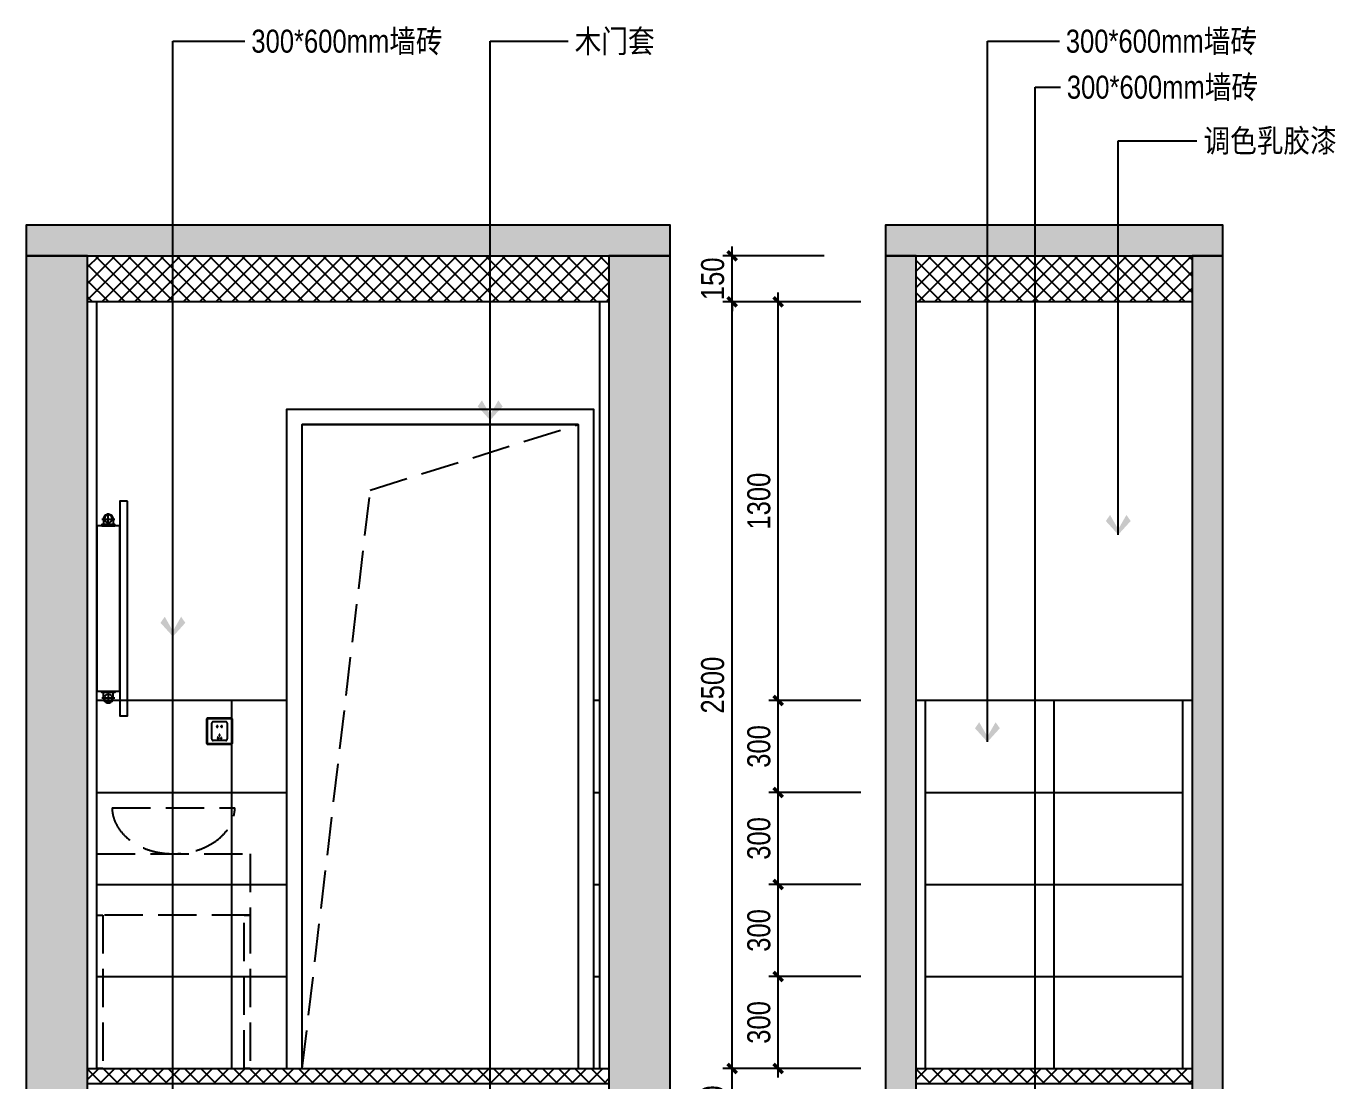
# Model space of a CAD drawing. Extents: x 468514 to 728049, y -74127 to 69080.
# Drawn here: x 624897 to 629183, y 41201 to 44640 of the extents above; entities that cross this region are included whole.
import ezdxf

# ---------------------------------------------------------------- set-up
doc = ezdxf.new("R2010")
doc.units = 0
doc.header["$LTSCALE"] = 500
doc.header["$MEASUREMENT"] = 0
doc.linetypes.add('DASH', pattern=[0.35, 0.25, -0.1])
doc.layers.get('Defpoints').update_dxf_attribs({"color": 229})
for name, color, linetype in [('E 立面填充', 250, 'Continuous'), ('E 立面墙体', 245, 'Continuous'), ('E 立面家具、洁具', 153, 'Continuous'), ('E 立面材料分格线', 8, 'Continuous'), ('E 立面标注尺寸', 9, 'Continuous'), ('E 立面装饰完成线', 225, 'Continuous'), ('E 立面门', 107, 'Continuous')]:
    doc.layers.add(name, color=color, linetype=linetype)
doc.styles.add('PDC DIM', font='PMingLiU-ExtB.ttf', dxfattribs={"width": 0.85})
doc.dimstyles.new('PDC-A2', dxfattribs={"dimscale": 0, "dimtxt": 2.5, "dimasz": 1, "dimexe": 1, "dimexo": 1, "dimgap": 0.7, "dimtad": 1, "dimdec": 0, "dimtxsty": 'PDC DIM', "dimblk": 'ARCHTICK', "dimcen": 1, "dimdle": 1, "dimclrd": 8, "dimclre": 8, "dimclrt": 9, "dimadec": 0, "dimazin": 0, "dimtfac": 1, "dimtdec": 0, "dimtix": 1, "dimtmove": 2, "dimatfit": 3, "dimldrblk": 'PDC A2 T R', "dimfxl": 10, "dimfxlon": 1, "dimarcsym": 0})

# ---------------------------------------------------------------- blocks, each defined once
blk = doc.blocks.new('led')
for p, q in [((622756.5, 39950.2, 89732.5), (622714.9, 39950.2, 89732.5)), ((622720.1, 39951.1, 89732.5), (622720.1, 39932, 89732.5)), ((622735.7, 39934.6, 89732.5), (622735.7, 39969, 89732.5)), ((622751.2, 39951.1, 89732.5), (622751.2, 39932, 89732.5))]:
    blk.add_line(p, q)
at = {"elevation": 89732.5}
blk.add_lwpolyline([(622714, 39928.5), (622714, 39932), (622757.3, 39932), (622757.3, 39928.5)], close=True, dxfattribs=at)
blk.add_circle((622735.7, 39951.1, 89732.5), 12.7)
blk.add_arc((622735.7, 39951.1, 89732.5), 15.5, 356.8047, 183.1953)
blk = doc.blocks.new('ffffaasd')
at = {"linetype": 'DASH', "lineweight": -2, "ltscale": 20}
for p, q in [((69855.2, 418079.7), (69855.2, 418028.7)), ((69901.2, 418084.7), (69860.2, 418084.7)), ((69906.2, 418079.7), (69906.2, 418028.7)), ((69901.2, 418023.7), (69860.2, 418023.7))]:
    blk.add_line(p, q, dxfattribs=at)
for points in [[(69843.2, 418011.7), (69918.2, 418011.7, 0.414214), (69923.2, 418016.7), (69923.2, 418091.7, 0.414214), (69918.2, 418096.7), (69843.2, 418096.7, 0.414214), (69838.2, 418091.7), (69838.2, 418016.7, 0.414214)], [(69843.2, 418013.7), (69918.2, 418013.7, 0.414214), (69921.2, 418016.7), (69921.2, 418091.7, 0.414214), (69918.2, 418094.7), (69843.2, 418094.7, 0.414214), (69840.2, 418091.7), (69840.2, 418016.7, 0.414214)]]:
    blk.add_lwpolyline(points, format="xyb", close=True, dxfattribs=at)
for points in [[(69873.7, 418066.6), (69875.7, 418066.6), (69875.7, 418071.6), (69873.7, 418071.6)], [(69887.7, 418066.6), (69885.7, 418066.6), (69885.7, 418071.6), (69887.7, 418071.6)]]:
    blk.add_lwpolyline(points, dxfattribs=at)
for points in [[(69875.8, 418028.1), (69877.7, 418028.6), (69876.2, 418034.4), (69874.2, 418033.9)], [(69879.7, 418037.6), (69881.7, 418037.6), (69881.7, 418043.6), (69879.7, 418043.6)], [(69885.6, 418028.1), (69883.7, 418028.6), (69885.2, 418034.4), (69887.2, 418033.9)]]:
    blk.add_lwpolyline(points, close=True, dxfattribs=at)
for centre, radius, start, end in [((69860.2, 418079.7), 5, 90, 180), ((69873.9, 418069.1), 2.51, 93.6471, 266.3529), ((69887.5, 418069.1), 2.51, 273.6471, 86.3529), ((69901.2, 418079.7), 5, 0, 90), ((69860.2, 418028.7), 5, 180, 270), ((69901.2, 418028.7), 5, 270, 0)]:
    blk.add_arc(centre, radius, start, end, dxfattribs=at)
blk = doc.blocks.new('d34')
at = {"linetype": 'ByBlock', "lineweight": -2}
blk.add_blockref('ffffaasd', (0, 0), dxfattribs=at)
blk = doc.blocks.new('_ArchTick')
at = {"color": 0, "linetype": 'ByBlock', "const_width": 0.4}
blk.add_lwpolyline([(-0.5, -0.5), (0.5, 0.5)], dxfattribs=at)
blk = doc.blocks.new('*D1412')
at = {"layer": 'Defpoints', "color": 0}
for p in [(627198.2, 41241), (627648.2, 41241), (627648.2, 40991)]:
    blk.add_point(p, dxfattribs=at)
at = {"layer": 'E 立面标注尺寸', "color": 8, "lineweight": -2}
for p, q in [((627498.2, 41241), (627168.2, 41241)), ((627198.2, 40961), (627198.2, 41271)), ((627498.2, 40991), (627168.2, 40991))]:
    blk.add_line(p, q, dxfattribs=at)
at = {"layer": 'E 立面标注尺寸', "color": 8, "lineweight": -2, "xscale": 29.99999882274668, "yscale": 29.99999882274668, "zscale": 29.99999882274668}
for p, rotation in [((627198.2, 41241), 90), ((627198.2, 40991), 270)]:
    blk.add_blockref('_ArchTick', p, dxfattribs=dict(at, rotation=rotation))
at = {"layer": 'E 立面标注尺寸', "color": 9, "insert": (627134.8, 41116), "char_height": 75, "attachment_point": 5, "rotation": 90, "style": 'PDC DIM'}
blk.add_mtext('250', dxfattribs=at)
blk = doc.blocks.new('PDC A2 T R')
at = {"color": 0, "linetype": 'ByBlock'}
blk.add_line((0, 0), (-2, 0), dxfattribs=at)
for points in [[(-2.15, 0.89), (-1.49, 1.35), (-0.6, 0), (0, 0)], [(-2.15, -0.89), (-1.49, -1.35), (-0.6, 0), (0, 0)]]:
    blk.add_solid(points, dxfattribs=at)
blk = doc.blocks.new('*D1413')
at = {"layer": 'Defpoints', "color": 0}
for p in [(627198.2, 43741), (627648.2, 43741), (627648.2, 41241)]:
    blk.add_point(p, dxfattribs=at)
at = {"layer": 'E 立面标注尺寸', "color": 8, "lineweight": -2}
for p, q in [((627198.2, 41211), (627198.2, 43771)), ((627498.2, 43741), (627168.2, 43741)), ((627498.2, 41241), (627168.2, 41241))]:
    blk.add_line(p, q, dxfattribs=at)
at = {"layer": 'E 立面标注尺寸', "color": 8, "lineweight": -2, "xscale": 29.99999882274668, "yscale": 29.99999882274668, "zscale": 29.99999882274668}
for p, rotation in [((627198.2, 43741), 90), ((627198.2, 41241), 270)]:
    blk.add_blockref('_ArchTick', p, dxfattribs=dict(at, rotation=rotation))
at = {"layer": 'E 立面标注尺寸', "color": 9, "insert": (627134.8, 42491), "char_height": 75, "attachment_point": 5, "rotation": 90, "style": 'PDC DIM'}
blk.add_mtext('2500', dxfattribs=at)
blk = doc.blocks.new('*D1414')
at = {"layer": 'Defpoints', "color": 0, "transparency": 16777216}
for p in [(627198.2, 43891), (627648.2, 43891), (627648.2, 43741)]:
    blk.add_point(p, dxfattribs=at)
at = {"layer": 'E 立面标注尺寸', "color": 8, "lineweight": -2, "transparency": 16777216}
for p, q in [((627498.2, 43891), (627168.2, 43891)), ((627198.2, 43891), (627198.2, 43921)), ((627198.2, 43741), (627198.2, 43891)), ((627498.2, 43741), (627168.2, 43741)), ((627198.2, 43741), (627198.2, 43711))]:
    blk.add_line(p, q, dxfattribs=at)
at = {"layer": 'E 立面标注尺寸', "color": 8, "lineweight": -2, "transparency": 16777216, "xscale": 29.99999882274668, "yscale": 29.99999882274668, "zscale": 29.99999882274668}
for p, rotation in [((627198.2, 43891), 270), ((627198.2, 43741), 90)]:
    blk.add_blockref('_ArchTick', p, dxfattribs=dict(at, rotation=rotation))
at = {"layer": 'E 立面标注尺寸', "color": 9, "transparency": 16777216, "insert": (627134.8, 43816), "char_height": 75, "attachment_point": 5, "rotation": 90, "style": 'PDC DIM'}
blk.add_mtext('150', dxfattribs=at)
blk = doc.blocks.new('*D1415')
at = {"layer": 'Defpoints', "color": 0}
for p in [(627348.2, 41541), (627648.2, 41541), (627648.2, 41241)]:
    blk.add_point(p, dxfattribs=at)
at = {"layer": 'E 立面标注尺寸', "color": 8, "lineweight": -2}
for p, q in [((627618.2, 41541), (627318.2, 41541)), ((627348.2, 41211), (627348.2, 41571)), ((627618.2, 41241), (627318.2, 41241))]:
    blk.add_line(p, q, dxfattribs=at)
at = {"layer": 'E 立面标注尺寸', "color": 8, "lineweight": -2, "xscale": 29.99999882274668, "yscale": 29.99999882274668, "zscale": 29.99999882274668}
for p, rotation in [((627348.2, 41541), 90), ((627348.2, 41241), 270)]:
    blk.add_blockref('_ArchTick', p, dxfattribs=dict(at, rotation=rotation))
at = {"layer": 'E 立面标注尺寸', "color": 9, "insert": (627285.5, 41391), "char_height": 75, "attachment_point": 5, "rotation": 90, "style": 'PDC DIM'}
blk.add_mtext('300', dxfattribs=at)
blk = doc.blocks.new('*D1416')
at = {"layer": 'Defpoints', "color": 0}
for p in [(627348.2, 41841), (627648.2, 41841), (627648.2, 41541)]:
    blk.add_point(p, dxfattribs=at)
at = {"layer": 'E 立面标注尺寸', "color": 8, "lineweight": -2}
for p, q in [((627618.2, 41841), (627318.2, 41841)), ((627348.2, 41511), (627348.2, 41871)), ((627618.2, 41541), (627318.2, 41541))]:
    blk.add_line(p, q, dxfattribs=at)
at = {"layer": 'E 立面标注尺寸', "color": 8, "lineweight": -2, "xscale": 29.99999882274668, "yscale": 29.99999882274668, "zscale": 29.99999882274668}
for p, rotation in [((627348.2, 41841), 90), ((627348.2, 41541), 270)]:
    blk.add_blockref('_ArchTick', p, dxfattribs=dict(at, rotation=rotation))
at = {"layer": 'E 立面标注尺寸', "color": 9, "insert": (627285.5, 41691), "char_height": 75, "attachment_point": 5, "rotation": 90, "style": 'PDC DIM'}
blk.add_mtext('300', dxfattribs=at)
blk = doc.blocks.new('*D1417')
at = {"layer": 'Defpoints', "color": 0}
for p in [(627348.2, 42141), (627648.2, 42141), (627648.2, 41841)]:
    blk.add_point(p, dxfattribs=at)
at = {"layer": 'E 立面标注尺寸', "color": 8, "lineweight": -2}
for p, q in [((627618.2, 42141), (627318.2, 42141)), ((627348.2, 41811), (627348.2, 42171)), ((627618.2, 41841), (627318.2, 41841))]:
    blk.add_line(p, q, dxfattribs=at)
at = {"layer": 'E 立面标注尺寸', "color": 8, "lineweight": -2, "xscale": 29.99999882274668, "yscale": 29.99999882274668, "zscale": 29.99999882274668}
for p, rotation in [((627348.2, 42141), 90), ((627348.2, 41841), 270)]:
    blk.add_blockref('_ArchTick', p, dxfattribs=dict(at, rotation=rotation))
at = {"layer": 'E 立面标注尺寸', "color": 9, "insert": (627285.5, 41991), "char_height": 75, "attachment_point": 5, "rotation": 90, "style": 'PDC DIM'}
blk.add_mtext('300', dxfattribs=at)
blk = doc.blocks.new('*D1418')
at = {"layer": 'Defpoints', "color": 0}
for p in [(627348.2, 42441), (627648.2, 42441), (627648.2, 42141)]:
    blk.add_point(p, dxfattribs=at)
at = {"layer": 'E 立面标注尺寸', "color": 8, "lineweight": -2}
for p, q in [((627618.2, 42441), (627318.2, 42441)), ((627348.2, 42111), (627348.2, 42471)), ((627618.2, 42141), (627318.2, 42141))]:
    blk.add_line(p, q, dxfattribs=at)
at = {"layer": 'E 立面标注尺寸', "color": 8, "lineweight": -2, "xscale": 29.99999882274668, "yscale": 29.99999882274668, "zscale": 29.99999882274668}
for p, rotation in [((627348.2, 42441), 90), ((627348.2, 42141), 270)]:
    blk.add_blockref('_ArchTick', p, dxfattribs=dict(at, rotation=rotation))
at = {"layer": 'E 立面标注尺寸', "color": 9, "insert": (627285.5, 42291), "char_height": 75, "attachment_point": 5, "rotation": 90, "style": 'PDC DIM'}
blk.add_mtext('300', dxfattribs=at)
blk = doc.blocks.new('*D1422')
at = {"layer": 'Defpoints', "color": 0}
for p in [(627348.2, 43741), (627648.2, 43741), (627648.2, 42441)]:
    blk.add_point(p, dxfattribs=at)
at = {"layer": 'E 立面标注尺寸', "color": 8, "lineweight": -2}
for p, q in [((627348.2, 42411), (627348.2, 43771)), ((627618.2, 43741), (627318.2, 43741)), ((627618.2, 42441), (627318.2, 42441))]:
    blk.add_line(p, q, dxfattribs=at)
at = {"layer": 'E 立面标注尺寸', "color": 8, "lineweight": -2, "xscale": 29.99999882274668, "yscale": 29.99999882274668, "zscale": 29.99999882274668}
for p, rotation in [((627348.2, 43741), 90), ((627348.2, 42441), 270)]:
    blk.add_blockref('_ArchTick', p, dxfattribs=dict(at, rotation=rotation))
at = {"layer": 'E 立面标注尺寸', "color": 9, "insert": (627285.5, 43091), "char_height": 75, "attachment_point": 5, "rotation": 90, "style": 'PDC DIM'}
blk.add_mtext('1300', dxfattribs=at)
blk = doc.blocks.new('343')
at = {"linetype": 'DASH'}
blk.add_lwpolyline([(623243.7, 37191.3), (623643.7, 37191.3)], dxfattribs=at)
for points in [[(623193.7, 37041.3), (623693.7, 37041.3), (623693.7, 36841.3), (623193.7, 36841.3)], [(623193.7, 36841.3), (623213.7, 36841.3), (623213.7, 36341.3), (623193.7, 36341.3)], [(623673.7, 36841.3), (623693.7, 36841.3), (623693.7, 36341.3), (623673.7, 36341.3)]]:
    blk.add_lwpolyline(points, close=True, dxfattribs=at)
blk.add_ellipse((623443.7, 37191.3), major_axis=(200, 0), ratio=0.75, start_param=3.141593, end_param=6.283185, dxfattribs=at)

msp = doc.modelspace()

# ---------------------------------------------------------------- hatches: boundary and pattern name
at = {"layer": 'E 立面填充'}
h = msp.add_hatch(dxfattribs=at)
h.set_pattern_fill('ANSI37', color=256, scale=300)
h.set_pattern_definition([(45, (-8113.018, 0), (-26.5165043, 26.5165043), []), (135, (-8113.018, 0), (-26.5165043, -26.5165043), [])])
h.paths.add_polyline_path([(625096.5, 43891), (626796.5, 43891), (626796.5, 43741), (625096.5, 43741)])
h = msp.add_hatch(dxfattribs=at)
h.set_pattern_fill('ANSI37', color=256, scale=300)
h.set_pattern_definition([(45, (-11709.06, 0), (-26.5165043, 26.5165043), []), (135, (-11709.06, 0), (-26.5165043, -26.5165043), [])])
h.paths.add_polyline_path([(627798.2, 43891), (628698.2, 43891), (628698.2, 43741), (627798.2, 43741)])
h = msp.add_hatch(dxfattribs=at)
h.set_pattern_fill('_USER', color=256, scale=300, pattern_type=0)
h.set_pattern_definition([(0, (625126.54, 41241), (0, 300), [])])
h.paths.add_polyline_path([(625746.5, 42441), (625126.5, 42441), (625126.5, 41241), (625746.5, 41241)])
h.paths.add_polyline_path([(626766.5, 42441), (626746.5, 42441), (626746.5, 41241), (626766.5, 41241)])
h = msp.add_hatch(dxfattribs=at)
h.set_pattern_fill('_USER', color=256, scale=600, angle=90, pattern_type=0)
h.set_pattern_definition([(90, (626766.54, 41241), (-600, 4e-14), [])])
h.paths.add_polyline_path([(625746.5, 42441), (625126.5, 42441), (625126.5, 41891), (625162.1, 41891), (625162.1, 41871), (625126.5, 41871), (625126.5, 41241), (625746.5, 41241)])
h.paths.add_polyline_path([(626766.5, 42441), (626746.5, 42441), (626746.5, 41241), (626766.5, 41241)])
at = {"layer": 'E 立面墙体'}
h = msp.add_hatch(color=250, dxfattribs=at)
h.dxf.hatch_style = 1
h.paths.add_polyline_path([(624896.5, 43891), (626996.5, 43891), (626996.5, 43991), (624896.5, 43991)])
h = msp.add_hatch(color=250, dxfattribs=at)
h.dxf.hatch_style = 1
h.paths.add_polyline_path([(627698.2, 43891), (628798.2, 43891), (628798.2, 43991), (627698.2, 43991)])
h = msp.add_hatch(dxfattribs=at)
h.set_pattern_fill('钢筋混凝土', color=250, scale=10, pattern_type=2)
h.set_pattern_definition([(45, (100374.1, 0), (-35.355339, 35.355339), []), (50, (100374.1, 0), (71.726018, -6.2752135), [7.5, -82.5]), (355, (100374.1, 0), (-13.875133, 75.219213), [6, -66]), (100.4514, (100380.08, -0.52), (57.850938, 68.943954), [6.374019, -70.114211]), (46.1842, (100374.1, 20), (106.724105, -16.551901), [11.25, -123.75]), (96.6356, (100383, 18.62), (93.46627, 97.411787), [9.561029, -105.1713]), (351.1842, (100374.1, 20), (93.466195, 97.41186), [9, -99]), (21, (100384.1, 15), (59.690705, -40.261889), [7.5, -82.5]), (326, (100384.1, 15), (24.331533, 72.515005), [6, -66]), (71.4514, (100389.076, 11.645), (84.022263, 32.25305), [6.374019, -70.114211]), (37.5, (100374.102, 0), (1.2159855, 33.2893854), [0.5, -65.2, 0.5, -67, 0.5, -66.25]), (7.5, (100374.102, 0), (26.3069537, 39.4411712), [0.5, -38.2, 0.5, -63.7, 0.5, -25.25]), (327.5, (100351.802, 0), (53.3822436, -2.2554872), [0.5, -25, 0.5, -78, 0.5, -103.5]), (317.5, (100341.8, 0), (58.318617, 10.0104982), [0.5, -32.5, 0.5, -51.8, 0.5, -73.5])])
h.paths.add_polyline_path([(624896.5, 38591), (625096.5, 38591), (625096.5, 43891), (624896.5, 43891)])
h = msp.add_hatch(dxfattribs=at)
h.set_pattern_fill('钢筋混凝土', color=250, scale=10, pattern_type=2)
h.set_pattern_definition([(45, (95074.1, 0), (-35.355339, 35.355339), []), (50, (95074.1, 0), (71.726018, -6.2752135), [7.5, -82.5]), (355, (95074.1, 0), (-13.875133, 75.219213), [6, -66]), (100.4514, (95080.08, -0.52), (57.850938, 68.943954), [6.374019, -70.114211]), (46.1842, (95074.1, 20), (106.724105, -16.551901), [11.25, -123.75]), (96.6356, (95083, 18.62), (93.46627, 97.411787), [9.561029, -105.1713]), (351.1842, (95074.1, 20), (93.466195, 97.41186), [9, -99]), (21, (95084.1, 15), (59.690705, -40.261889), [7.5, -82.5]), (326, (95084.1, 15), (24.331533, 72.515005), [6, -66]), (71.4514, (95089.076, 11.645), (84.022263, 32.25305), [6.374019, -70.114211]), (37.5, (95074.102, 0), (1.2159855, 33.2893854), [0.5, -65.2, 0.5, -67, 0.5, -66.25]), (7.5, (95074.102, 0), (26.3069537, 39.4411712), [0.5, -38.2, 0.5, -63.7, 0.5, -25.25]), (327.5, (95051.802, 0), (53.3822436, -2.2554872), [0.5, -25, 0.5, -78, 0.5, -103.5]), (317.5, (95041.8, 0), (58.318617, 10.0104982), [0.5, -32.5, 0.5, -51.8, 0.5, -73.5])])
h.paths.add_polyline_path([(626996.5, 43891), (626796.5, 43891), (626796.5, 38591), (626996.5, 38591)])
h = msp.add_hatch(dxfattribs=at)
h.set_pattern_fill('钢筋混凝土', color=250, scale=10, pattern_type=2)
h.set_pattern_definition([(45, (103075.796, 0), (-35.355339, 35.355339), []), (50, (103075.796, 0), (71.726018, -6.2752135), [7.5, -82.5]), (355, (103075.8, 0), (-13.875133, 75.219213), [6, -66]), (100.4514, (103081.774, -0.52), (57.850938, 68.943954), [6.374019, -70.114211]), (46.1842, (103075.8, 20), (106.724105, -16.551901), [11.25, -123.75]), (96.6356, (103084.69, 18.62), (93.46627, 97.411787), [9.561029, -105.1713]), (351.1842, (103075.8, 20), (93.466195, 97.41186), [9, -99]), (21, (103085.796, 15), (59.690705, -40.261889), [7.5, -82.5]), (326, (103085.8, 15), (24.331533, 72.515005), [6, -66]), (71.4514, (103090.77, 11.645), (84.022263, 32.25305), [6.374019, -70.114211]), (37.5, (103075.796, 0), (1.2159855, 33.2893854), [0.5, -65.2, 0.5, -67, 0.5, -66.25]), (7.5, (103075.796, 0), (26.3069537, 39.4411712), [0.5, -38.2, 0.5, -63.7, 0.5, -25.25]), (327.5, (103053.496, 0), (53.3822436, -2.2554872), [0.5, -25, 0.5, -78, 0.5, -103.5]), (317.5, (103043.496, 0), (58.318617, 10.0104982), [0.5, -32.5, 0.5, -51.8, 0.5, -73.5])])
h.paths.add_polyline_path([(627698.2, 38591), (627798.2, 38591), (627798.2, 43891), (627698.2, 43891)])
h = msp.add_hatch(dxfattribs=at)
h.set_pattern_fill('钢筋混凝土', color=250, scale=10, pattern_type=2)
h.set_pattern_definition([(45, (96975.796, 0), (-35.355339, 35.355339), []), (50, (96975.796, 0), (71.726018, -6.2752135), [7.5, -82.5]), (355, (96975.8, 0), (-13.875133, 75.219213), [6, -66]), (100.4514, (96981.774, -0.52), (57.850938, 68.943954), [6.374019, -70.114211]), (46.1842, (96975.8, 20), (106.724105, -16.551901), [11.25, -123.75]), (96.6356, (96984.69, 18.62), (93.46627, 97.411787), [9.561029, -105.1713]), (351.1842, (96975.8, 20), (93.466195, 97.41186), [9, -99]), (21, (96985.796, 15), (59.690705, -40.261889), [7.5, -82.5]), (326, (96985.8, 15), (24.331533, 72.515005), [6, -66]), (71.4514, (96990.77, 11.645), (84.022263, 32.25305), [6.374019, -70.114211]), (37.5, (96975.796, 0), (1.2159855, 33.2893854), [0.5, -65.2, 0.5, -67, 0.5, -66.25]), (7.5, (96975.796, 0), (26.3069537, 39.4411712), [0.5, -38.2, 0.5, -63.7, 0.5, -25.25]), (327.5, (96953.496, 0), (53.3822436, -2.2554872), [0.5, -25, 0.5, -78, 0.5, -103.5]), (317.5, (96943.496, 0), (58.318617, 10.0104982), [0.5, -32.5, 0.5, -51.8, 0.5, -73.5])])
h.paths.add_polyline_path([(628798.2, 43891), (628698.2, 43891), (628698.2, 38591), (628798.2, 38591)])
h = msp.add_hatch(dxfattribs=at)
h.set_pattern_fill('ANSI37', color=250, scale=300)
h.set_pattern_definition([(45, (89374.102, -250), (-26.5165043, 26.5165043), []), (135, (89374.102, -250), (-26.5165043, -26.5165043), [])])
h.paths.add_polyline_path([(626796.5, 41191), (625096.5, 41191), (625096.5, 41241), (626796.5, 41241)])
h = msp.add_hatch(dxfattribs=at)
h.set_pattern_fill('ANSI37', color=250, scale=300)
h.set_pattern_definition([(45, (92075.796, -250), (-26.5165043, 26.5165043), []), (135, (92075.796, -250), (-26.5165043, -26.5165043), [])])
h.paths.add_polyline_path([(628698.2, 41191), (627798.2, 41191), (627798.2, 41241), (628698.2, 41241)])
at = {"layer": 'E 立面家具、洁具'}
h = msp.add_hatch(dxfattribs=at)
h.set_pattern_fill('ANSI37', color=250, scale=300)
h.paths.add_polyline_path([(627899.7, 43891), (628799.7, 43891)])
h = msp.add_hatch(dxfattribs=at)
h.set_pattern_fill('_USER', color=250, scale=300, pattern_type=0)
h.set_pattern_definition([(0, (627828.24, 41241), (0, 300), [])])
h.paths.add_polyline_path([(628668.2, 42441), (627828.2, 42441), (627828.2, 41241), (628668.2, 41241)])
h = msp.add_hatch(dxfattribs=at)
h.set_pattern_fill('_USER', color=250, scale=600, angle=90, pattern_type=0)
h.set_pattern_definition([(90, (628248.24, 41241), (-600, 4e-14), [])])
h.paths.add_polyline_path([(628668.2, 42441), (627828.2, 42441), (627828.2, 41241), (628668.2, 41241)])

# ---------------------------------------------------------------- linework, layer by layer
at = {"layer": 'E 立面墙体'}
for points in [[(624896.5, 43891), (626996.5, 43891), (626996.5, 43991), (624896.5, 43991)], [(627698.2, 43891), (628798.2, 43891), (628798.2, 43991), (627698.2, 43991)], [(624896.5, 38591), (625096.5, 38591), (625096.5, 43891), (624896.5, 43891)], [(626996.5, 43891), (626796.5, 43891), (626796.5, 38591), (626996.5, 38591)], [(627698.2, 38591), (627798.2, 38591), (627798.2, 43891), (627698.2, 43891)], [(628798.2, 43891), (628698.2, 43891), (628698.2, 38591), (628798.2, 38591)]]:
    msp.add_lwpolyline(points, close=True, dxfattribs=at)
at = {"layer": 'E 立面家具、洁具', "color": 250}
for p, q in [((625746.5, 42441), (625126.5, 42441)), ((626766.5, 42441), (626746.5, 42441)), ((628698.2, 42441), (627798.2, 42441))]:
    msp.add_line(p, q, dxfattribs=at)
at = {"layer": 'E 立面家具、洁具'}
for points in [[(625226.5, 43091), (625201.5, 43091), (625201.5, 42391), (625226.5, 42391)], [(625201.5, 43011), (625126.5, 43011), (625126.5, 42471), (625201.5, 42471)]]:
    msp.add_lwpolyline(points, close=True, dxfattribs=at)
at = {"layer": 'E 立面材料分格线', "linetype": 'DASH'}
msp.add_lwpolyline([(625796.5, 41241), (626018.3, 43127), (626696.5, 43341)], dxfattribs=at)
at = {"layer": 'E 立面装饰完成线'}
for points in [[(625096.5, 43891), (626796.5, 43891), (626796.5, 43741), (625096.5, 43741)], [(627798.2, 43891), (628698.2, 43891), (628698.2, 43741), (627798.2, 43741)], [(626796.5, 41191), (625096.5, 41191), (625096.5, 41241), (626796.5, 41241)], [(628698.2, 41191), (627798.2, 41191), (627798.2, 41241), (628698.2, 41241)]]:
    msp.add_lwpolyline(points, close=True, dxfattribs=at)
for points in [[(625126.5, 41241), (625126.5, 43741)], [(626766.5, 41241), (626766.5, 43741)], [(627828.2, 41241), (627828.2, 42441)], [(628668.2, 41241), (628668.2, 42441)]]:
    msp.add_lwpolyline(points, dxfattribs=at)
at = {"layer": 'E 立面门'}
msp.add_line((626696.5, 43341), (625796.5, 43341), dxfattribs=at)
for points in [[(625746.5, 41241), (625746.5, 43391), (626746.5, 43391), (626746.5, 41241)], [(625796.5, 41241), (625796.5, 43341), (626696.5, 43341), (626696.5, 41241)]]:
    msp.add_lwpolyline(points, dxfattribs=at)

# ---------------------------------------------------------------- block references
at = {"layer": 'E 立面家具、洁具', "xscale": -1}
msp.add_blockref('led', (1247899.7, 3082.5, -89732.5), dxfattribs=at)
at = {"layer": 'E 立面家具、洁具', "rotation": 180}
msp.add_blockref('led', (1247899.7, 82399.5, -89732.5), dxfattribs=at)
at = {"layer": 'E 立面家具、洁具', "linetype": 'DASH', "ltscale": 20}
msp.add_blockref('d34', (555645.8, -375713.2), dxfattribs=at)
at = {"layer": 'E 立面家具、洁具'}
msp.add_blockref('343', (1932.8, 4899.7), dxfattribs=at)

# ---------------------------------------------------------------- texts
at = {"layer": 'E 立面标注尺寸', "color": 9, "char_height": 75, "attachment_point": 1, "style": 'PDC DIM'}
for s, insert in [('300*600mm墙砖', (625630.5, 44628.5)), ('木门套', (626684.5, 44628.5)), ('300*600mm墙砖', (628286.2, 44628.5)), ('300*600mm墙砖', (628289.5, 44478.5)), ('{\\fSimSun|b0|i0|c134|p2;调色乳胶漆}', (628734.9, 44303.9))]:
    msp.add_mtext(s, dxfattribs=dict(at, insert=insert))

# ---------------------------------------------------------------- dimensions: what is measured, and where the dimension line sits
at = {"layer": 'E 立面标注尺寸'}
for base, p1, p2, picture, middle in [((627198.2, 43891), (627648.2, 43741), (627648.2, 43891), '*D1414', (627134.8, 43816)), ((627198.2, 43741), (627648.2, 41241), (627648.2, 43741), '*D1413', (627134.8, 42491)), ((627348.2, 43741), (627648.2, 42441), (627648.2, 43741), '*D1422', (627285.5, 43091)), ((627348.2, 42441), (627648.2, 42141), (627648.2, 42441), '*D1418', (627285.5, 42291)), ((627348.2, 42141), (627648.2, 41841), (627648.2, 42141), '*D1417', (627285.5, 41991)), ((627348.2, 41841), (627648.2, 41541), (627648.2, 41841), '*D1416', (627285.5, 41691)), ((627348.2, 41541), (627648.2, 41241), (627648.2, 41541), '*D1415', (627285.5, 41391)), ((627198.2, 41241), (627648.2, 40991), (627648.2, 41241), '*D1412', (627134.8, 41116))]:
    dim = msp.add_linear_dim(base=base, p1=p1, p2=p2, angle=90, dimstyle='PDC-A2', override={"dimscale": 29.999999}, dxfattribs=at)
    dim.commit()
    dim.dimension.update_dxf_attribs({"geometry": picture, "text_midpoint": middle})

# ---------------------------------------------------------------- leaders
at = {"layer": 'E 立面标注尺寸', "annotation_type": 0, "has_hookline": 1, "hookline_direction": 0}
for points, text_width in [([(625374.7, 42649.5), (625374.7, 44591), (625609.5, 44591)], 625.9), ([(625374.7, 39932.1), (625374.7, 44591), (625609.5, 44591)], 625.9), ([(626409, 43355.1), (626409, 44591), (626663.5, 44591)], 265), ([(626409, 40761.9), (626409, 44591), (626663.5, 44591)], 265), ([(628030.5, 42305.6), (628030.5, 44591), (628265.2, 44591)], 625.9), ([(628185.9, 40358), (628185.9, 44441), (628268.5, 44441)], 625.9), ([(628457.1, 42981.5), (628457.1, 44266.4), (628713.9, 44266.4)], 447.7)]:
    msp.add_leader(points, dimstyle='PDC-A2', override={"dimscale": 29.999999, "dimtad": 0}, dxfattribs=dict(at, text_width=text_width))

doc.saveas('drawing.dxf')
